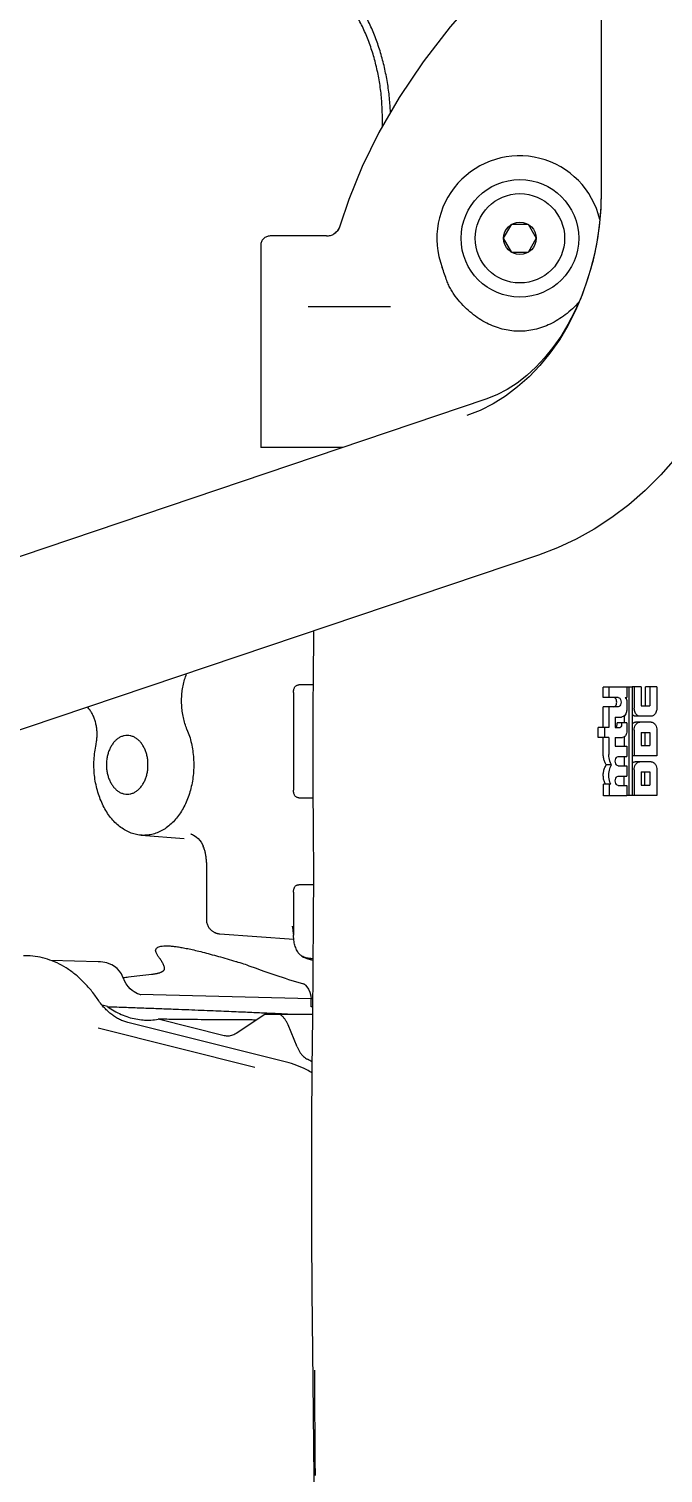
# Model space of a CAD drawing. Header units: millimetres. Extents: x 156850 to 204135, y 56350 to 74150.
# Drawn here: x 174333.6 to 174468.4, y 62350.3 to 62657.6 of the extents above; entities that cross this region are included whole.
import ezdxf

# ---------------------------------------------------------------- set-up
doc = ezdxf.new("R2010")
doc.units = ezdxf.units.MM
doc.header["$LTSCALE"] = 150
doc.layers.add('-----33 Equipment', color=5, linetype='Continuous')

# ---------------------------------------------------------------- blocks, each defined once
blk = doc.blocks.new('X-2F-PLAN$0$AUDIT_I_260115101451-0')
at = {"color": 0}
for p, q in [((-79.22, 64.63), (-126.12, 203.56)), ((-112.38, 53.44), (-159.28, 192.37)), ((21.5, 40.1), (-34.86, 40.1))]:
    blk.add_line(p, q, dxfattribs=at)
for points in [[(-34.86, 40.1), (-38.67, 40.21), (-42.47, 40.56), (-46.22, 41.13), (-49.91, 41.92), (-53.5, 42.93), (-56.99, 44.15), (-60.34, 45.58), (-63.54, 47.2), (-66.57, 49.01), (-69.4, 51), (-72.03, 53.14), (-74.44, 55.44), (-76.61, 57.88), (-78.54, 60.44), (-80.2, 63.11), (-81.59, 65.87), (-82.7, 68.7)], [(-34.86, 40.1), (-38.28, 40.19), (-41.7, 40.47), (-45.07, 40.93), (-48.38, 41.57), (-51.61, 42.37), (-54.74, 43.35), (-57.74, 44.48), (-60.61, 45.76), (-63.32, 47.18), (-65.86, 48.72), (-68.23, 50.38), (-70.41, 52.14), (-72.4, 54), (-74.19, 55.95), (-75.78, 57.99), (-77.15, 60.11), (-78.3, 62.32), (-79.22, 64.63)], [(-34.86, 5.1), (-40.11, 5.24), (-45.35, 5.66), (-50.54, 6.36), (-55.66, 7.33), (-60.7, 8.58), (-65.63, 10.09), (-70.43, 11.86), (-75.07, 13.88), (-79.55, 16.16), (-83.83, 18.67), (-87.89, 21.39), (-91.73, 24.34), (-95.31, 27.47), (-98.63, 30.78), (-101.67, 34.26), (-104.41, 37.87), (-106.87, 41.62), (-109.01, 45.47), (-110.85, 49.41), (-112.38, 53.44)]]:
    blk.add_lwpolyline(points, dxfattribs=at)
blk = doc.blocks.new('X-2F-PLAN$0$A$C73FA2420')
at = {"color": 0, "linetype": 'Continuous'}
for p, q in [((2704.85, 1289.95), (2705.1, 1299.97)), ((2690.77, 1289.95), (2682.43, 1256.63)), ((2695.31, 1287.96), (2695.59, 1289.07)), ((2683.5, 1249.91), (2691.92, 1283.6)), ((2696.95, 1244.68), (2697.85, 1281.07)), ((2731.75, 1280.78), (2731.08, 1271.63)), ((2689.12, 1263.14), (2692.62, 1277.15)), ((2731.08, 1271.62), (2731.08, 1271.62)), ((2725.95, 1266.91), (2713.79, 1266.91)), ((2710.8, 1264.1), (2709.63, 1248.34)), ((2710.8, 1264.15), (2710.8, 1264.1)), ((2693.64, 1254.49), (2689.6, 1260.62)), ((2704.01, 1257.88), (2703.46, 1256.37)), ((2693.73, 1254.33), (2693.73, 1244.39)), ((2857.23, 1255.38), (2814.23, 1255.38)), ((2814.23, 1237.96), (2814.23, 1255.38)), ((2859.23, 1241.38), (2859.23, 1253.38)), ((2686.73, 1247.64), (2691.44, 1249.57)), ((2710.98, 1248.47), (2710.51, 1248.42)), ((2719.63, 1248.4), (2710.54, 1248.4)), ((2762.13, 1248.4), (2741.34, 1248.4)), ((2695.23, 1244.68), (2696.86, 1244.68)), ((2695.23, 1244.37), (2695.23, 1244.68)), ((2700.19, 1246.46), (2700.09, 1246.12)), ((2705.54, 1244.73), (2705.54, 1244.27)), ((2706.03, 1246.6), (2706.17, 1246.81)), ((2721.23, 1244.19), (2721.23, 1247.26)), ((2739.73, 1247.26), (2739.73, 1244.27)), ((2763.73, 1244.25), (2763.73, 1247.26)), ((2844.23, 1245.31), (2844.23, 1227.78)), ((2860.17, 1239.21), (2860.17, 1239.21)), ((2882.5, 1229.51), (2884.23, 1229.51)), ((2855.73, 1202.01), (2858.73, 1203.74)), ((2855.73, 1198.55), (2855.73, 1202.01)), ((2858.73, 1203.74), (2861.73, 1202.01)), ((2861.73, 1202.01), (2861.73, 1198.55)), ((2858.73, 1196.81), (2855.73, 1198.55)), ((2861.73, 1198.55), (2858.73, 1196.81)), ((2752.52, 1181.36), (2752.52, 1183.63)), ((2754.71, 1181.36), (2754.71, 1183.64)), ((2740.15, 1177.53), (2740.15, 1182.5)), ((2742.65, 1181.31), (2740.15, 1181.31)), ((2742.65, 1180.98), (2742.65, 1182.49)), ((2746.71, 1180.79), (2746.71, 1181.91)), ((2752.52, 1181.36), (2748.93, 1181.36)), ((2752.52, 1180.02), (2750.68, 1180.02)), ((2750.68, 1180.02), (2750.68, 1177.53)), ((2754.71, 1182.32), (2752.52, 1182.32)), ((2752.52, 1180.02), (2752.52, 1178.45)), ((2759.08, 1181.36), (2754.71, 1181.36)), ((2756.9, 1180.02), (2754.71, 1180.02)), ((2754.71, 1180.02), (2754.71, 1178.98)), ((2756.9, 1180.02), (2756.9, 1178.68)), ((2759.08, 1179.37), (2759.08, 1182.56)), ((2761.07, 1179.37), (2761.07, 1182.56)), ((2763.25, 1181.36), (2761.07, 1181.36)), ((2763.25, 1177.58), (2763.25, 1182.57)), ((2742.33, 1177.53), (2740.15, 1177.53)), ((2740.18, 1176.38), (2740.18, 1177.53)), ((2763.28, 1177.14), (2740.18, 1177.14)), ((2742.33, 1179.41), (2742.33, 1177.53)), ((2744.33, 1179.41), (2744.33, 1177.53)), ((2746.51, 1177.53), (2744.33, 1177.53)), ((2746.51, 1179.41), (2746.51, 1177.53)), ((2748.5, 1179.41), (2748.5, 1177.53)), ((2750.68, 1177.53), (2748.5, 1177.53)), ((2755.66, 1177.53), (2754.03, 1177.53)), ((2755.66, 1178.68), (2755.2, 1178.68)), ((2755.66, 1177.53), (2755.66, 1179.62)), ((2759.99, 1177.53), (2758.77, 1177.53)), ((2761.07, 1177.91), (2761.07, 1177.58)), ((2763.25, 1177.58), (2761.07, 1177.58)), ((2763.28, 1176.38), (2763.28, 1177.58)), ((2763.28, 1176.38), (2740.18, 1176.38)), ((2740.21, 1171.18), (2740.21, 1176.38)), ((2745.66, 1175.97), (2740.21, 1175.97)), ((2745.21, 1174.51), (2742.4, 1174.51)), ((2742.4, 1174.51), (2742.4, 1172.64)), ((2745.21, 1174.51), (2745.21, 1172.64)), ((2747.39, 1172.34), (2747.39, 1175.75)), ((2748.64, 1171.18), (2748.64, 1176.38)), ((2754.08, 1175.97), (2748.64, 1175.97)), ((2753.63, 1174.51), (2750.82, 1174.51)), ((2750.82, 1174.51), (2750.82, 1172.64)), ((2753.63, 1174.51), (2753.63, 1172.64)), ((2755.82, 1172.34), (2755.82, 1175.69)), ((2757.07, 1172.34), (2757.07, 1175.69)), ((2763.31, 1175.97), (2758.8, 1175.97)), ((2763.31, 1174.51), (2759.25, 1174.51)), ((2759.25, 1174.51), (2759.25, 1172.64)), ((2763.31, 1174.51), (2763.31, 1176.38)), ((2763.31, 1171.18), (2763.31, 1173.58)), ((2745.66, 1171.18), (2740.21, 1171.18)), ((2745.21, 1172.64), (2742.4, 1172.64)), ((2754.08, 1171.18), (2748.64, 1171.18)), ((2753.63, 1172.64), (2750.82, 1172.64)), ((2763.31, 1171.18), (2758.8, 1171.18)), ((2763.31, 1172.64), (2759.25, 1172.64))]:
    blk.add_line(p, q, dxfattribs=at)
for points in [[(2701.35, 1284.56), (2701.6, 1284.66), (2702.26, 1284.99), (2702.86, 1285.41), (2703.39, 1285.91), (2703.82, 1286.45), (2704.16, 1287.01), (2704.41, 1287.56), (2704.59, 1288.07), (2704.7, 1288.53), (2704.77, 1288.97), (2704.82, 1289.41), (2704.85, 1289.88), (2704.85, 1289.94)], [(2697.85, 1281.07), (2697.92, 1281.28), (2698.03, 1281.55), (2698.2, 1281.89), (2698.42, 1282.27), (2698.73, 1282.69), (2699.11, 1283.13), (2699.58, 1283.56), (2700.13, 1283.97), (2700.77, 1284.32), (2701.35, 1284.56)], [(2697.79, 1280.84), (2697.79, 1280.83), (2697.79, 1280.84), (2697.81, 1280.92), (2697.85, 1281.07)], [(2732.01, 1270.18), (2731.97, 1270.07), (2731.89, 1269.88), (2731.76, 1269.63), (2731.58, 1269.33), (2731.33, 1269), (2731.03, 1268.67), (2730.67, 1268.34), (2730.26, 1268.03), (2729.79, 1267.76), (2729.46, 1267.6)], [(2732.02, 1270.22), (2732.02, 1270.22), (2732.01, 1270.18)], [(2712.88, 1266.77), (2712.71, 1266.71), (2712.54, 1266.64), (2712.38, 1266.55), (2712.23, 1266.46), (2712.09, 1266.37), (2711.96, 1266.27), (2711.84, 1266.17), (2711.72, 1266.06), (2711.62, 1265.95), (2711.52, 1265.84), (2711.43, 1265.73), (2711.34, 1265.62), (2711.27, 1265.51), (2711.2, 1265.4), (2711.14, 1265.29), (2711.08, 1265.19), (2711.04, 1265.09), (2711, 1264.99), (2710.96, 1264.9), (2710.93, 1264.81), (2710.9, 1264.72), (2710.88, 1264.63), (2710.86, 1264.55), (2710.84, 1264.47), (2710.83, 1264.39), (2710.82, 1264.31), (2710.81, 1264.23), (2710.8, 1264.15)], [(2704.83, 1260.37), (2704.79, 1260.24), (2704.66, 1259.82), (2704.53, 1259.42), (2704.42, 1259.06), (2704.3, 1258.71), (2704.16, 1258.32), (2704.01, 1257.88)], [(2703.46, 1256.37), (2703.27, 1255.82), (2703.07, 1255.26), (2702.86, 1254.68), (2702.65, 1254.08), (2702.44, 1253.47), (2702.22, 1252.83), (2702, 1252.18), (2701.78, 1251.52), (2701.55, 1250.84), (2701.32, 1250.15), (2701.1, 1249.45), (2700.87, 1248.73), (2700.64, 1248), (2700.42, 1247.24), (2700.19, 1246.46)], [(2712.39, 1248.7), (2712.4, 1248.71), (2712.39, 1248.71), (2712.32, 1248.69), (2712.18, 1248.65), (2711.98, 1248.61), (2711.71, 1248.57), (2711.38, 1248.52), (2710.98, 1248.47)], [(2622.04, 1244.4), (2608.81, 1244.26), (2594.98, 1244.09), (2580.28, 1243.89), (2564.43, 1243.66), (2547.24, 1243.4), (2544.37, 1243.36)], [(2775.22, 1244.12), (2773.58, 1244.14), (2766.18, 1244.23), (2758.49, 1244.3), (2750.44, 1244.32), (2741.98, 1244.28), (2732.97, 1244.22), (2723.49, 1244.18), (2713.62, 1244.21), (2703.55, 1244.29), (2693.09, 1244.39), (2682.06, 1244.49), (2670.54, 1244.56), (2658.91, 1244.58), (2647, 1244.56), (2634.72, 1244.5), (2622.04, 1244.4)], [(2700.18, 1246.24), (2700.07, 1246.09), (2699.87, 1245.86), (2699.53, 1245.57), (2699.05, 1245.25), (2698.4, 1244.95), (2697.61, 1244.74), (2696.86, 1244.68)], [(2700.18, 1246.25), (2700.19, 1246.27), (2700.18, 1246.24)], [(2706.03, 1246.6), (2705.85, 1246.27), (2705.53, 1245.55), (2705.3, 1244.84), (2705.21, 1244.27)], [(2596.71, 1243.83), (2596.32, 1243.83), (2595.54, 1243.82)], [(2597.86, 1243.84), (2597.48, 1243.84), (2596.71, 1243.83)], [(2599.01, 1243.85), (2598.63, 1243.84), (2597.86, 1243.84)], [(2600.14, 1243.86), (2599.77, 1243.85), (2599.01, 1243.85)], [(2601.27, 1243.86), (2600.9, 1243.86), (2600.14, 1243.86)], [(2602.38, 1243.87), (2602.01, 1243.87), (2601.27, 1243.86)], [(2603.48, 1243.88), (2603.12, 1243.88), (2602.38, 1243.87)], [(2604.56, 1243.89), (2604.2, 1243.89), (2603.48, 1243.88)], [(2605.62, 1243.9), (2605.27, 1243.89), (2604.56, 1243.89)], [(2606.65, 1243.9), (2606.31, 1243.9), (2605.62, 1243.9)], [(2607.66, 1243.91), (2607.33, 1243.91), (2606.65, 1243.9)], [(2608.93, 1243.92), (2608.63, 1243.91), (2608.31, 1243.91), (2607.66, 1243.91)], [(2609.8, 1243.92), (2609.52, 1243.92), (2608.93, 1243.92)], [(2610.86, 1243.93), (2610.61, 1243.93), (2610.35, 1243.92), (2609.8, 1243.92)], [(2611.83, 1243.93), (2611.6, 1243.93), (2611.36, 1243.93), (2610.86, 1243.93)], [(2612.94, 1243.94), (2612.73, 1243.94), (2612.51, 1243.94), (2612.29, 1243.94), (2611.83, 1243.93)], [(2614.12, 1243.95), (2613.93, 1243.94), (2613.75, 1243.94), (2613.55, 1243.94), (2613.35, 1243.94), (2612.94, 1243.94)], [(2615.3, 1243.95), (2615.14, 1243.95), (2614.98, 1243.95), (2614.82, 1243.95), (2614.65, 1243.95), (2614.47, 1243.95), (2614.12, 1243.95)], [(2616.62, 1243.96), (2616.49, 1243.96), (2616.35, 1243.96), (2616.2, 1243.96), (2616.06, 1243.96), (2615.91, 1243.95), (2615.76, 1243.95), (2615.61, 1243.95), (2615.3, 1243.95)], [(2617.74, 1243.96), (2617.52, 1243.96), (2617.4, 1243.96), (2617.28, 1243.96), (2617.15, 1243.96), (2617.02, 1243.96), (2616.89, 1243.96), (2616.62, 1243.96)], [(2617.94, 1243.96), (2617.93, 1243.96), (2617.84, 1243.96), (2617.74, 1243.96)], [(2860.17, 1239.21), (2860.12, 1239.25), (2859.88, 1239.53), (2859.7, 1239.78), (2859.65, 1239.86)], [(2861.35, 1238.53), (2861.03, 1238.65), (2860.61, 1238.86), (2860.26, 1239.13), (2860.17, 1239.21)], [(2913.57, 1206.26), (2910.85, 1208.85), (2903.73, 1215.09), (2896.26, 1220.84), (2888.68, 1225.93), (2881.22, 1230.24), (2874, 1233.79), (2867, 1236.64), (2861.35, 1238.53)]]:
    blk.add_lwpolyline(points, dxfattribs=at)
for radius in [12.5, 9.5, 3.46]:
    blk.add_circle((2858.73, 1200.28), radius, dxfattribs=at)
blk.add_arc((2858.73, 1200.38), 17.55, 283.2085, 110.6848, dxfattribs=at)
for points, start_tangent, end_tangent in [([(2696.74, 1289.94), (2698.77, 1291.44), (2700.6, 1293.09), (2702.2, 1294.87), (2703.53, 1296.73), (2704.59, 1298.68), (2705.39, 1300.71), (2705.9, 1302.78), (2706.12, 1304.9), (2706.12, 1305.8)], (0.83077, 0.556616), (-0.026641, 0.999645)), ([(2731.75, 1280.78), (2731.79, 1281.17), (2732.03, 1282.33), (2732.46, 1283.47), (2733.05, 1284.57), (2733.82, 1285.61), (2734.74, 1286.59), (2735.81, 1287.49), (2737.02, 1288.3), (2738.34, 1289.01), (2739.77, 1289.61), (2741.29, 1290.1), (2742.87, 1290.47), (2744.5, 1290.71), (2746.15, 1290.82), (2747.82, 1290.8), (2749.47, 1290.65), (2751.08, 1290.37)], (0.073977, 0.99726), (0.977809, -0.209498)), ([(2691.92, 1283.6), (2692.19, 1284.49), (2692.57, 1285.37), (2693.04, 1286.22), (2693.61, 1287.04), (2694.27, 1287.83), (2695.01, 1288.58), (2695.84, 1289.28), (2696.74, 1289.94)], (0.242443, 0.970166), (0.83077, 0.556616)), ([(2695.31, 1287.96), (2694.39, 1286.51), (2693.64, 1285.01), (2693.06, 1283.48), (2692.67, 1281.91), (2692.47, 1280.33), (2692.43, 1279.38)], (-0.579607, -0.814896), (-0.000008, -1)), ([(2695.31, 1287.96), (2695.16, 1283.93), (2695.02, 1280.21), (2694.89, 1276.78), (2694.77, 1273.62), (2694.66, 1270.69), (2694.55, 1268), (2694.45, 1265.5), (2694.35, 1263.2), (2694.26, 1261.07), (2694.18, 1259.1), (2694.1, 1257.28), (2694.03, 1255.6), (2693.96, 1254.04), (2693.89, 1252.6), (2693.83, 1251.41)], (-0.036583, -0.999331), (-0.047522, -0.99887)), ([(2746.73, 1288.17), (2745.84, 1288.13), (2744.97, 1288), (2744.14, 1287.77), (2743.35, 1287.47), (2742.64, 1287.09), (2742.01, 1286.65), (2741.48, 1286.14), (2741.05, 1285.59), (2740.74, 1285), (2740.55, 1284.38), (2740.48, 1283.75)], (-1, 0), (0, -1)), ([(2752.98, 1283.75), (2752.92, 1284.38), (2752.73, 1285), (2752.42, 1285.59), (2751.99, 1286.14), (2751.46, 1286.65), (2750.83, 1287.09), (2750.11, 1287.47), (2749.33, 1287.77), (2748.49, 1288), (2747.62, 1288.13), (2746.73, 1288.17)], (0, 1), (-1, 0)), ([(2701.47, 1284.61), (2701.47, 1284.58)], (0.13967, -0.990198), (0.139524, -0.990219)), ([(2701.47, 1284.58), (2701.62, 1283.5)], (0.139524, -0.990219), (0.134418, -0.990925)), ([(2701.62, 1283.5), (2701.92, 1281.08), (2702.2, 1278.56)], (0.134418, -0.990925), (0.103465, -0.994633)), ([(2740.48, 1283.75), (2740.55, 1283.13), (2740.74, 1282.51), (2741.05, 1281.92), (2741.48, 1281.37), (2742.01, 1280.86), (2742.64, 1280.41), (2743.35, 1280.04), (2744.14, 1279.73), (2744.97, 1279.51), (2745.84, 1279.38), (2746.73, 1279.34)], (0, -1), (1, 0)), ([(2746.73, 1279.34), (2747.62, 1279.38), (2748.49, 1279.51), (2749.33, 1279.73), (2750.11, 1280.04), (2750.83, 1280.41), (2751.46, 1280.86), (2751.99, 1281.37), (2752.42, 1281.92), (2752.73, 1282.51), (2752.92, 1283.13), (2752.98, 1283.75)], (1, 0), (0, 1)), ([(2692.43, 1279.38), (2692.45, 1278.74), (2692.62, 1277.15)], (-0.000008, -1), (0.163878, -0.986481)), ([(2702.2, 1278.56), (2702.24, 1278.24), (2702.28, 1277.95), (2702.32, 1277.67), (2702.37, 1277.41), (2702.43, 1277.16), (2702.49, 1276.93), (2702.56, 1276.72), (2702.64, 1276.53), (2702.72, 1276.37), (2702.8, 1276.23), (2702.89, 1276.11), (2702.99, 1276), (2703.1, 1275.92), (2703.21, 1275.86), (2703.33, 1275.82), (2703.44, 1275.81), (2703.55, 1275.82), (2703.67, 1275.84)], (0.103465, -0.994633), (0.964269, 0.264925)), ([(2735.15, 1273.48), (2734.16, 1274.44), (2733.33, 1275.46), (2732.67, 1276.54), (2732.18, 1277.66), (2731.87, 1278.82), (2731.74, 1279.99), (2731.75, 1280.78)], (-0.757612, 0.652705), (0.073977, 0.99726)), ([(2692.45, 1256.29), (2692.46, 1257.52), (2692.47, 1259.65), (2692.48, 1261.98), (2692.5, 1264.51), (2692.52, 1267.28), (2692.55, 1270.29), (2692.58, 1273.57), (2692.62, 1277.15)], (0.004422, 0.99999), (0.010664, 0.999943)), ([(2703.67, 1275.84), (2704.38, 1276.11), (2705.05, 1276.5), (2705.68, 1276.93), (2706.28, 1277.34), (2706.8, 1277.61)], (0.964269, 0.264924), (0.926994, 0.375077)), ([(2706.8, 1277.61), (2707.24, 1277.71), (2707.58, 1277.63), (2707.84, 1277.41), (2708.03, 1277.05), (2708.15, 1276.58), (2708.22, 1276), (2708.23, 1275.5)], (0.926995, 0.375074), (-0.000409, -1)), ([(2708.23, 1275.5), (2708.23, 1275.33), (2708.2, 1274.6), (2708.12, 1273.78), (2707.99, 1272.87)], (-0.000409, -1), (-0.152708, -0.988271)), ([(2707.99, 1272.87), (2707.81, 1271.8), (2707.57, 1270.6), (2707.27, 1269.25), (2706.9, 1267.75), (2706.47, 1266.11), (2705.99, 1264.35), (2705.47, 1262.53), (2704.92, 1260.67), (2704.83, 1260.37)], (-0.152708, -0.988271), (-0.290581, -0.95685)), ([(2754.27, 1271.05), (2752.82, 1270.52), (2751.3, 1270.12), (2749.73, 1269.83), (2748.12, 1269.66), (2746.5, 1269.61), (2744.88, 1269.69), (2743.29, 1269.9), (2741.73, 1270.22), (2740.23, 1270.66), (2738.81, 1271.21), (2737.48, 1271.87), (2736.26, 1272.63), (2735.15, 1273.48)], (-0.925081, -0.37977), (-0.75884, 0.651277)), ([(2732, 1270.15), (2732, 1270.21)], (0.110353, 0.993892), (0.074014, 0.997257)), ([(2713.79, 1266.91), (2713.28, 1266.87), (2712.88, 1266.77)], (-1, 0), (-0.952896, -0.303298)), ([(2725.95, 1266.91), (2726.76, 1266.95), (2727.56, 1267.05), (2728.32, 1267.21), (2729.04, 1267.43), (2729.46, 1267.6)], (1, 0), (0.919012, 0.39423)), ([(2689.03, 1262.48), (2689.04, 1262.63), (2689.12, 1263.14)], (0.025549, 0.999674), (0.241955, 0.970288)), ([(2689.6, 1260.62), (2689.33, 1261.1), (2689.14, 1261.6), (2689.05, 1262.11), (2689.03, 1262.48)], (-0.550527, 0.834817), (0.025549, 0.999674)), ([(2693.73, 1254.33), (2693.69, 1254.41), (2693.64, 1254.49)], (-0.504393, 0.863474), (-0.550527, 0.834817)), ([(2859.23, 1253.38), (2859.2, 1253.77), (2859.08, 1254.14), (2858.9, 1254.49), (2858.65, 1254.79), (2858.34, 1255.04), (2858, 1255.23), (2857.62, 1255.34), (2857.23, 1255.38)], (-0.000002, 1), (-1, 0)), ([(2691.44, 1249.57), (2692.03, 1249.85), (2692.56, 1250.18), (2693.03, 1250.55), (2693.42, 1250.97), (2693.73, 1251.42)], (0.92582, 0.377965), (0.504393, 0.863474)), ([(2693.83, 1251.27), (2693.77, 1250.03), (2693.73, 1249.36)], (-0.047635, -0.998865), (-0.049312, -0.998783)), ([(2693.83, 1251.41), (2693.83, 1251.27)], (-0.047522, -0.99887), (-0.047635, -0.998865)), ([(2681.21, 1244.48), (2681.84, 1245.59), (2682.81, 1247.73), (2683.5, 1249.91)], (0.517216, 0.855855), (0.242443, 0.970166)), ([(2686.73, 1247.64), (2686.15, 1247.37), (2685.61, 1247.06), (2685.14, 1246.7), (2684.72, 1246.31), (2684.37, 1245.88), (2684.09, 1245.43)], (-0.92582, -0.377964), (-0.461598, -0.887089)), ([(2706.17, 1246.81), (2706.33, 1247.02), (2706.54, 1247.22), (2706.77, 1247.39)], (0.564333, 0.825547), (0.831269, 0.555871)), ([(2706.77, 1247.39), (2707.18, 1247.64), (2707.62, 1247.85), (2708.1, 1248.02), (2708.62, 1248.17), (2709.18, 1248.28)], (0.83126, 0.555883), (0.988533, 0.151003)), ([(2709.18, 1248.28), (2709.67, 1248.34), (2710, 1248.38)], (0.988534, 0.150997), (0.996651, 0.081778)), ([(2710, 1248.38), (2710.12, 1248.38), (2710.54, 1248.4)], (0.996651, 0.081778), (1, 0)), ([(2719.63, 1248.4), (2720.01, 1248.38), (2720.33, 1248.32), (2720.59, 1248.22), (2720.81, 1248.1), (2720.98, 1247.95), (2721.11, 1247.76), (2721.2, 1247.53), (2721.23, 1247.26)], (1, 0), (0, -1)), ([(2739.73, 1247.26), (2739.77, 1247.53), (2739.85, 1247.76), (2739.99, 1247.95), (2740.16, 1248.1), (2740.37, 1248.22), (2740.64, 1248.32), (2740.96, 1248.38), (2741.34, 1248.4)], (0, 1), (1, 0)), ([(2762.13, 1248.4), (2762.51, 1248.38), (2762.83, 1248.32), (2763.09, 1248.22), (2763.31, 1248.1), (2763.48, 1247.95), (2763.61, 1247.76), (2763.7, 1247.53), (2763.73, 1247.26)], (1, 0), (0, -1)), ([(2884.23, 1229.51), (2887.55, 1229.62), (2890.83, 1229.95), (2894.03, 1230.51), (2897.16, 1231.28), (2900.2, 1232.26), (2903.1, 1233.45), (2905.78, 1234.82), (2908.21, 1236.31), (2910.41, 1237.94), (2912.38, 1239.69), (2914.11, 1241.55), (2915.6, 1243.52), (2916.84, 1245.59), (2917.81, 1247.73), (2918.5, 1249.91)], (1, 0), (0.242443, 0.970166)), ([(2683.56, 1244.46), (2684.09, 1245.43)], (0.503897, 0.863764), (0.461598, 0.887089)), ([(2705.54, 1244.73), (2705.56, 1245.11), (2705.62, 1245.53), (2705.74, 1245.96), (2705.93, 1246.4), (2706.03, 1246.6)], (0.000062, 1), (0.505887, 0.8626)), ([(2885.43, 1227.79), (2886.55, 1227.85), (2889.85, 1228.15), (2893.1, 1228.66), (2896.27, 1229.36), (2899.34, 1230.26), (2902.29, 1231.34), (2905.1, 1232.6), (2907.74, 1234.03), (2910.19, 1235.61), (2912.44, 1237.34), (2914.47, 1239.2), (2916.27, 1241.18), (2917.81, 1243.26), (2919.09, 1245.43)], (0.999172, 0.040684), (0.461598, 0.887089)), ([(2859.23, 1241.38), (2859.26, 1240.96), (2859.35, 1240.54), (2859.5, 1240.14), (2859.65, 1239.86)], (0, -1), (0.507641, -0.861569)), ([(2859.65, 1239.86), (2859.7, 1239.77), (2859.96, 1239.43), (2860.26, 1239.13), (2860.59, 1238.87), (2860.97, 1238.66), (2861.36, 1238.51)], (0.507641, -0.861569), (0.956813, -0.290703)), ([(2849.73, 1215.81), (2851.12, 1216.29), (2852.53, 1216.8)], (0.942631, 0.333837), (0.935538, 0.353227)), ([(2838.96, 1200.38), (2839.05, 1201.97), (2839.33, 1203.61), (2839.81, 1205.27), (2840.49, 1206.92), (2841.38, 1208.55), (2842.47, 1210.13), (2843.75, 1211.63), (2845.22, 1213.04), (2846.87, 1214.33)], (0.000045, 1), (0.8186, 0.574364)), ([(2846.87, 1214.33), (2847.8, 1214.92), (2848.76, 1215.42), (2849.73, 1215.81)], (0.818605, 0.574356), (0.94264, 0.333811)), ([(2752.52, 1183.63), (2753.61, 1183.64), (2754.71, 1183.64)], (0.999996, 0.002788), (0.999995, 0.003123)), ([(2740.15, 1182.5), (2741.4, 1182.5), (2742.65, 1182.49)], (0.999996, -0.002912), (0.999998, -0.001795)), ([(2742.33, 1179.41), (2742.52, 1179.77), (2743.02, 1179.99), (2743.64, 1179.99), (2744.14, 1179.77), (2744.33, 1179.41)], (0, 1), (-0.002572, -0.999997)), ([(2742.65, 1182.13), (2742.76, 1182.18)], (0.889354, 0.457219), (0.905775, 0.423758)), ([(2742.65, 1180.98), (2742.74, 1181.02)], (0.904492, 0.42649), (0.916036, 0.401096)), ([(2742.74, 1181.02), (2744.14, 1181.35), (2745.59, 1181.24), (2746.71, 1180.79)], (0.916036, 0.401096), (0.841801, -0.539787)), ([(2742.76, 1182.18), (2743.49, 1182.44), (2744.37, 1182.55), (2745.21, 1182.5), (2746.01, 1182.28), (2746.71, 1181.91)], (0.905775, 0.423758), (0.817504, -0.575922)), ([(2746.51, 1179.41), (2746.7, 1179.77), (2747.2, 1179.99), (2747.81, 1179.99), (2748.31, 1179.77), (2748.5, 1179.41)], (0, 1), (-0.002572, -0.999997)), ([(2746.71, 1181.91), (2747.34, 1182.25), (2748.09, 1182.47), (2748.93, 1182.55)], (0.819114, 0.573631), (0.999986, -0.005288)), ([(2746.71, 1180.79), (2747.18, 1181.03), (2748.54, 1181.35), (2748.93, 1181.36)], (0.842337, 0.538951), (0.999986, -0.005228)), ([(2748.93, 1182.55), (2750.12, 1182.55), (2751.32, 1182.55), (2752.52, 1182.55)], (1, 0.000313), (0.999999, 0.001028)), ([(2754.71, 1182.55), (2756.16, 1182.55), (2757.61, 1182.56), (2759.08, 1182.56)], (0.999999, 0.001322), (0.999999, 0.001616)), ([(2754.71, 1179.95), (2755.01, 1179.65)], (0, -1), (1, -0.000692)), ([(2755.01, 1179.65), (2755.13, 1179.7)], (1, -0.000692), (0.715031, 0.699093)), ([(2759.08, 1180.35), (2759.44, 1179.84)], (0, -1), (0.864737, -0.502226)), ([(2759.44, 1179.84), (2759.85, 1179.71), (2760.3, 1179.71), (2760.7, 1179.84), (2760.97, 1180.07)], (0.864737, -0.502226), (0.589143, 0.808029)), ([(2761.07, 1182.56), (2762.16, 1182.56), (2763.25, 1182.57)], (0.999999, 0.00163), (0.999999, 0.001566)), ([(2742.34, 1178.09), (2744.33, 1178.08)], (0.999981, -0.006159), (0.999984, -0.005702)), ([(2746.51, 1178.06), (2747.72, 1178.06), (2748.5, 1178.05)], (0.999986, -0.005281), (0.999988, -0.004967)), ([(2750.68, 1178.04), (2752.52, 1178.04)], (0.999989, -0.004689), (0.99999, -0.004505)), ([(2754.03, 1177.53), (2753.4, 1177.61), (2752.76, 1177.95), (2752.52, 1178.45)], (-1, 0.000972), (0, 1)), ([(2752.52, 1178.04), (2752.71, 1178.03)], (0.99999, -0.004505), (0.99999, -0.004489)), ([(2755.2, 1178.68), (2755.01, 1178.7), (2754.71, 1178.98)], (-0.999997, -0.002441), (0, 1)), ([(2755.2, 1179.62), (2755.43, 1179.62)], (0.999996, -0.002652), (0.999997, -0.002636)), ([(2755.43, 1179.62), (2755.66, 1179.62)], (0.999997, -0.002636), (0.999997, -0.002622)), ([(2755.66, 1178.02), (2757.28, 1178.02)], (0.999991, -0.004297), (0.999991, -0.004238)), ([(2758.77, 1177.53), (2757.99, 1177.63), (2757.19, 1178.06), (2756.9, 1178.68)], (-1, 0.000725), (0, 1)), ([(2761.07, 1179.37), (2760.88, 1179.01), (2760.38, 1178.79), (2759.77, 1178.79), (2759.27, 1179.01), (2759.08, 1179.37)], (0.002576, -0.999997), (0, 1)), ([(2761.07, 1177.91), (2760.81, 1177.71), (2759.99, 1177.53)], (-0.68186, -0.731482), (-1, 0.000972)), ([(2742.4, 1173.74), (2743.8, 1173.73), (2745.21, 1173.72)], (0.999966, -0.00827), (0.999969, -0.007878)), ([(2745.66, 1175.97), (2746.79, 1175.69), (2747.32, 1175.14), (2747.39, 1174.81)], (0.999999, 0.001057), (0, -1)), ([(2747.08, 1176.4), (2747.28, 1176.15), (2747.39, 1175.75)], (0.73132, -0.682035), (0, -1)), ([(2750.82, 1173.67), (2752.23, 1173.66), (2753.63, 1173.65)], (0.999973, -0.007382), (0.999974, -0.007261)), ([(2754.08, 1175.97), (2755.22, 1175.69), (2755.75, 1175.14), (2755.82, 1174.81)], (0.999999, 0.001057), (0, -1)), ([(2755.45, 1176.39), (2755.7, 1176.1), (2755.82, 1175.69)], (0.76424, -0.644932), (0, -1)), ([(2757.07, 1175.69), (2757.18, 1176.09), (2757.45, 1176.39)], (0, 1), (0.77461, 0.632439)), ([(2757.07, 1174.81), (2757.34, 1175.44), (2758.08, 1175.87), (2758.8, 1175.97)], (0, 1), (0.999999, 0.001057)), ([(2759.25, 1173.61), (2760.6, 1173.6), (2761.95, 1173.59), (2763.31, 1173.58)], (0.999974, -0.007237), (0.999973, -0.007378)), ([(2747.39, 1172.34), (2747.32, 1172.01), (2746.79, 1171.46), (2745.66, 1171.18)], (0, -1), (-0.999999, 0.001057)), ([(2755.82, 1172.34), (2755.75, 1172.01), (2755.22, 1171.46), (2754.08, 1171.18)], (0, -1), (-0.999999, 0.001057)), ([(2758.8, 1171.18), (2758.08, 1171.28), (2757.34, 1171.71), (2757.07, 1172.34)], (-0.999999, 0.001057), (0, 1))]:
    blk.add_spline(points, degree=3, dxfattribs=dict(at, start_tangent=start_tangent, end_tangent=end_tangent))
for points, knots in [([(2751.08, 1290.37), (2751.38, 1290.31), (2751.99, 1290.21), (2752.9, 1290.14), (2753.83, 1290.15), (2754.74, 1290.25), (2755.63, 1290.43), (2756.48, 1290.69), (2757.28, 1291.02), (2758.01, 1291.42), (2758.58, 1291.81), (2758.89, 1292.08), (2758.99, 1292.18)], [0, 0, 0, 0, 0.912933, 1.835504, 2.760419, 3.680234, 4.587728, 5.476191, 6.339741, 7.173647, 7.974671, 8.404028, 8.404028, 8.404028, 8.404028]), ([(2754.27, 1271.05), (2754.67, 1271.21), (2755.5, 1271.51), (2756.79, 1271.84), (2758.12, 1272.07), (2759.48, 1272.19), (2760.86, 1272.2), (2762.23, 1272.1), (2763.57, 1271.89), (2764.86, 1271.57), (2765.69, 1271.29), (2766.1, 1271.13)], [0, 0, 0, 0, 1.303454, 2.636998, 3.993046, 5.363227, 6.738695, 8.110432, 9.469539, 10.807543, 12.103055, 12.103055, 12.103055, 12.103055]), ([(2845.3, 1187.65), (2845.27, 1187.67), (2844.73, 1188.13), (2843.74, 1189.08), (2842.45, 1190.59), (2841.37, 1192.17), (2840.48, 1193.8), (2839.79, 1195.45), (2839.31, 1197.12), (2839.02, 1198.76), (2838.96, 1199.85), (2838.96, 1200.38)], [1.996235, 1.996235, 1.996235, 1.996235, 2.096432, 4.135983, 6.108909, 8.026236, 9.881104, 11.665891, 13.395275, 15.062097, 16.654739, 16.654739, 16.654739, 16.654739])]:
    blk.add_open_spline(points, degree=3, knots=knots, dxfattribs=at)
at = {"color": 0}
blk.add_blockref('X-2F-PLAN$0$AUDIT_I_260115101451-0', (2903.73, 1142.88), dxfattribs=at)
blk = doc.blocks.new('X-2F-PLAN$0$zw$C47F')
at = {"layer": '-----33 Equipment'}
blk.add_blockref('X-2F-PLAN$0$A$C73FA2420', (2898.05, 848.02), dxfattribs=at)

msp = doc.modelspace()

# ---------------------------------------------------------------- block references
at = {"layer": '-----33 Equipment', "rotation": 90.00000000000001}
msp.add_blockref('X-2F-PLAN$0$zw$C47F', (176486.3, 56856.22), dxfattribs=at)

doc.saveas('drawing.dxf')
